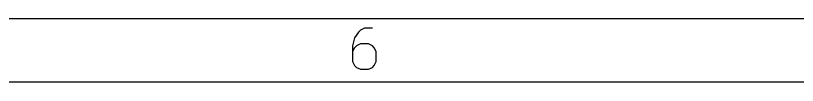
# Model space of a CAD drawing. Extents: x 0.4 to 16.1, y -11.3 to -0.4.
# Drawn here: x 10.818 to 11.783, y -11.299 to -11.221 of the extents above; entities that cross this region are included whole.
import ezdxf

# ---------------------------------------------------------------- set-up
doc = ezdxf.new("R2010")
doc.units = 0
doc.header["$MEASUREMENT"] = 0
doc.layers.add('RED2', color=1, linetype='CONTINUOUS')

msp = doc.modelspace()

# ---------------------------------------------------------------- linework, layer by layer
at = {"layer": 'RED2', "linetype": 'CONTINUOUS'}
for p, q in [((16.06256, -11.22056), (0.47244, -11.22056)), ((11.24141, -11.237), (11.23654, -11.24431)), ((11.24385, -11.23456), (11.24141, -11.237)), ((11.24872, -11.23212), (11.24385, -11.23456)), ((11.25847, -11.23212), (11.24872, -11.23212)), ((11.23654, -11.24431), (11.2341, -11.25406)), ((11.2341, -11.25406), (11.2341, -11.27355)), ((11.23654, -11.25649), (11.2341, -11.26137)), ((11.23898, -11.25406), (11.23654, -11.25649)), ((11.24385, -11.25162), (11.23898, -11.25406)), ((11.2536, -11.25162), (11.24385, -11.25162)), ((11.25847, -11.25406), (11.2536, -11.25162)), ((11.26091, -11.25649), (11.25847, -11.25406)), ((11.26335, -11.26137), (11.26091, -11.25649)), ((11.26335, -11.27355), (11.26335, -11.26137)), ((11.2341, -11.27355), (11.23654, -11.27843)), ((11.26091, -11.27843), (11.26335, -11.27355)), ((11.23654, -11.27843), (11.23898, -11.28087)), ((11.23898, -11.28087), (11.24385, -11.2833)), ((11.24385, -11.2833), (11.2536, -11.2833)), ((11.2536, -11.2833), (11.25847, -11.28087)), ((11.25847, -11.28087), (11.26091, -11.27843)), ((16.1413, -11.2993), (0.3937, -11.2993))]:
    msp.add_line(p, q, dxfattribs=at)

doc.saveas('drawing.dxf')
